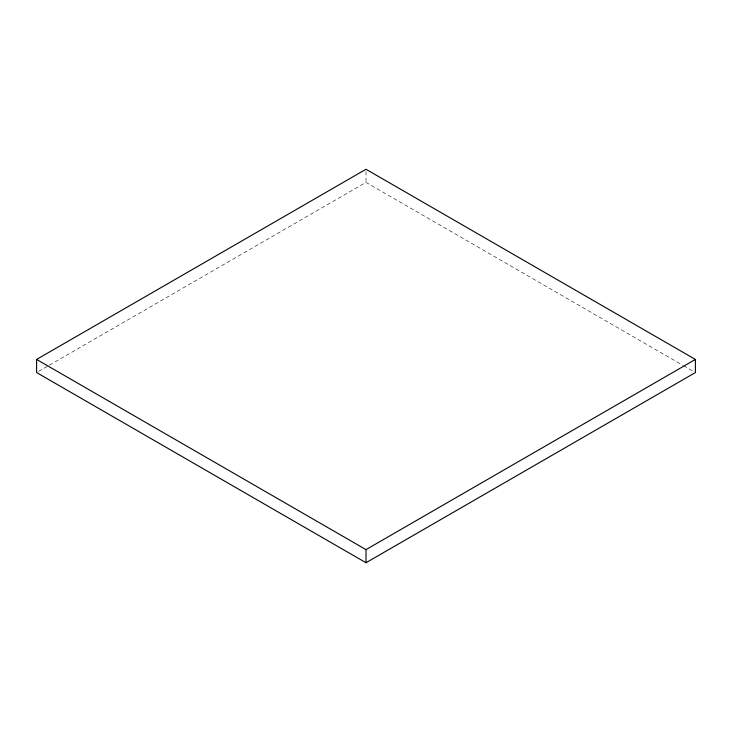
<?xml version="1.0" encoding="UTF-8"?>
<svg xmlns="http://www.w3.org/2000/svg" width="732" height="732" viewBox="0 0 732 732"><rect width="100%" height="100%" fill="white"/><g stroke="black" fill="none" stroke-linecap="round" stroke-linejoin="round"><path stroke-width="0.55" stroke-dasharray="3.66 2.75" d="M38.576 371.417L48.468 365.707M49.456 365.131L366 182.378L682.544 365.131M683.532 365.707L693.424 371.417M366 171.453L366 182.378"/><path stroke-width="1.1" d="M36.6 359.439L366 169.266L695.4 359.439L695.4 372.561L366 562.734L36.6 372.561L36.6 359.439L366 549.622L695.4 359.439M366 549.622L366 562.734"/></g></svg>
